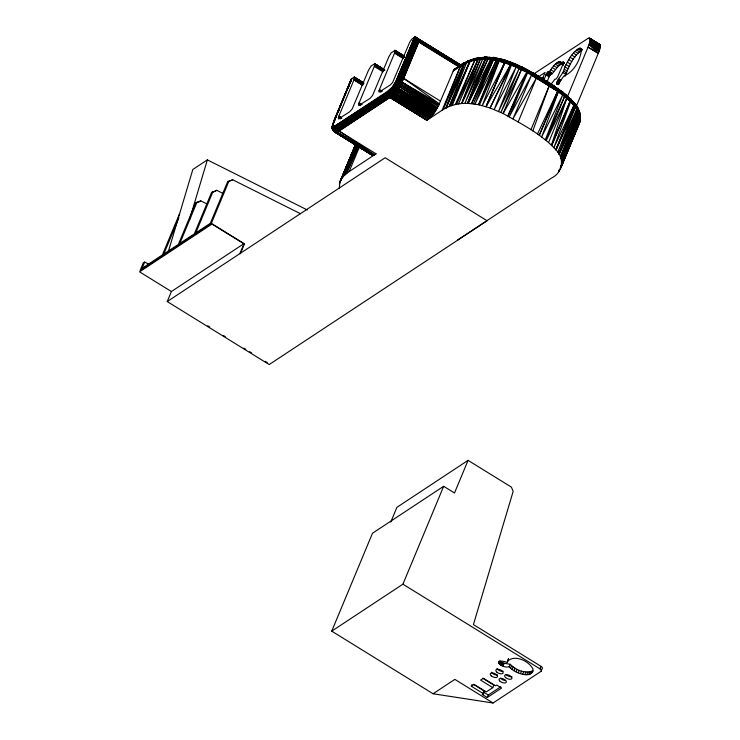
<?xml version="1.0" encoding="UTF-8"?>
<svg xmlns="http://www.w3.org/2000/svg" width="740" height="740" viewBox="0 0 740 740"><rect width="100%" height="100%" fill="white"/><g stroke="black" fill="none" stroke-linecap="round" stroke-linejoin="round"><path stroke-width="1.11" d="M351.898 78.496L334.665 119.103L333.213 123.145L333.425 125.68L334.757 125.939L336.811 124.856L387.362 92.232L336.469 125.939L336.793 128.723L339.068 130.989L376.031 153.828L373.386 155.169L371.97 155.095L335.211 132.358C329.541 129.417 333.768 122.822 335.183 118.65L351.352 79.032L333.592 122.618L351.898 78.496L354.386 77.154L364.117 83.176M332.575 125.328L332.26 126.374L333.213 123.145L332.473 125.689L332.871 130.194L332.315 126.031L332.177 127.659L333.389 129.861M573.916 103.618L575.554 104.534L575.655 106.486L556.036 149.961C564.814 158.138 562.659 172.781 551.726 177.933L457.653 239.991M332.177 127.659L333.296 124.672L332.778 124.968L333.305 126.984L336.469 125.939L387.27 92.667L391.608 88.856L395.021 84.12L398.814 76.951L415.177 37L416.944 38.184L418.794 41.958L458.745 66.646L418.794 41.958L403.651 78.357C400.562 85.572 396.566 92.907 389.915 97.43L339.068 130.989L335.914 132.432L333.028 130.444L332.667 129.713L334.184 129.953L336.793 128.723L387.658 95.219L392.487 90.798L396.677 84.98L400.692 77.034L416.944 38.184L461.057 65.444M578.31 110.612L579.513 111.888L579.568 113.729L561.142 159.044L579.614 116.328C580.845 111.953 576.608 107.689 574.305 104.266C562.687 91.177 546.814 83.01 531.958 74.25C513.421 63.76 490.787 53.474 469.447 61.799L451.187 105.737L469.752 61.716L474.183 59.413C494.524 54.973 514.763 64.084 532.088 73.88C544.844 82.806 559.81 89.3 570.031 101.408C575.998 107.152 582.685 116.041 578.846 124.672L560.976 167.582L579.457 122.618L561.54 165.473L579.883 121.184L579.901 116.18C574.619 92.528 544.492 83.666 527.222 70.781C510.221 61.772 489.908 53.937 470.631 60.208L449.217 106.458L443.223 109.502L426.869 120.269L389.841 97.384L387.964 95.701L387.214 93.721L387.658 91.307L392.071 87.32L395.826 81.409L415.02 37.028L398.324 77.09L394.818 84.027L391.58 88.532L387.307 92.398L335.192 126.947L333.13 127.447L332.5 126.133M531.403 73.01L532.106 72.446L558.931 89.558L558.691 91.048L557.562 91.353L539.257 135.281L558.691 91.048L553.779 88.874L527.574 72.825L526.982 71.466L527.315 69.745L516.992 64.685L522.227 67.617L503.126 113.534C521.672 124.043 541.504 133.977 556.036 149.961L574.166 105.857L574.332 103.267L573.269 102.083M557.914 89.096L563.057 92.371L563.01 94.239L564.565 96.589L570.762 101.491C575.489 106.024 581.039 112.138 580.197 119.196L579.855 114.608M553.779 88.874L554.269 86.117L532.106 72.446L531.561 75.147L536.463 77.922C530.839 72.4 522.44 71.595 516.261 66.683L517.01 64.685M332.519 126.004L332.325 128.371M335.285 129.056L387.603 95.09L336.793 128.723L333.481 129.657L332.353 128.982L334.387 131.757L339.003 130.934L337.745 131.72L335.627 129.815L335.1 127.826L335.673 125.532L334.212 126.947L333.925 128.742L335.914 132.432L333.777 130.434L333.407 129.25L333.925 128.742L336.441 127.752L387.316 94.332L392.061 90.16L396.048 84.628L398.832 79.263L416.204 37.398L399.175 76.904L415.519 37.046L461.788 65.629M466.394 62.326L462.537 64.047L453.657 70.087L438.228 106.357L433.631 113.757L428.617 118.992L390.914 96.08L388.704 93.333L389.101 90.252M565.934 95.312L570.771 99.049L570.762 101.491L573.87 105.543L555.879 149.776L574.166 105.857L575.655 106.486C570.836 100.686 565.397 94.905 558.33 91.927L541.643 136.965L562.622 95.136L545.343 139.768L564.565 96.589L557.562 91.353L536.435 77.996L537.092 75.73L549.82 83.787L526.862 69.912L527.315 69.745M384.541 69.81L374.718 63.733L371.175 65.953L368.539 70.152L352.194 108.974L349.659 111.823L338.374 118.955L338.763 116.374L353.961 79.865L354.386 77.154L363.22 82.63M403.892 55.787L395.058 50.311L391.146 52.91L388.879 56.73L372.525 95.552L370 98.401L358.706 105.533L359.094 102.953L374.301 66.443L374.718 63.733L384.763 70.041M387.362 92.232L336.783 124.931L335.303 126.494L335.793 125.476L387.658 91.307L388.63 91.298L390.248 89.263L390.257 92.01L392.579 94.665L430.005 117.799L393.689 94.341L391.516 91.834L391.127 91.159L395.761 84.48L399.748 76.895L403.651 78.357L440.605 101.195M580.438 117.919L579.744 122.202L580.252 116.818M580.105 115.033L579.078 112.462M332.223 128.02L332.306 127.058M332.473 128.714L332.556 127.715L332.389 128.547M333.305 128.667L333.592 131.128M532.791 130.971L549.727 84.332L549.746 83.259L547.165 82.186M339.91 181.901L355.533 144.79L339.91 181.901L339.272 188.274M460.881 66.1L417.693 39.442L401.875 77.422L399.97 84.795L397.343 90.021L433.631 113.757L395.845 90.243L388.907 96.709L336.839 131.184L337.052 132.099L373.386 155.169L335.803 132.423C332.806 131.868 332.26 128.205 333.675 125.939L332.519 129.472M401.875 77.422L396.205 88.088L389.786 95.127L337.523 129.74L336.182 131.498L374.56 154.688L339.068 130.989L389.841 97.384L396.178 91.557L397.454 88.911L398.361 88.541L435.314 111.37L398.481 88.356L435.98 110.343L399.064 86.386L394.818 84.027L394.198 84.351L394.05 85.257L398.361 88.541L434.805 112.138L397.917 89.198L434.297 112.85L396.224 89.309L393.245 86.441L394.05 85.257M556.545 83.694C558.062 77.441 564.047 73.417 564.925 66.831C568.524 59.838 572.473 51.328 580.095 48.1L581.409 48.877C580.974 59.256 573.824 72.187 563.991 75.906L558.663 83.176L557.137 84.342L556.545 83.694L558.08 84.638M394.92 83.121L394.818 84.027L396.15 81.613L400.312 83.028L400.608 84.767L437.035 108.567L396.871 83.195L397.278 81.724L396.048 84.628M333.055 129.546L334.036 131.433L338.05 130.249L389.046 96.811L392.219 95.691L428.617 118.992L427.147 120.084L391.395 96.32L338.199 130.36L389.046 96.811C395.724 92.334 399.73 84.906 402.542 77.737L418.757 41.856L403.651 78.357L439.43 103.877L401.015 81.622L418.128 40.358L460.058 66.249M396.871 89.734L396.742 90.807L433.141 114.376L395.262 90.992L392.579 88.116L393.245 86.441M351.482 78.856L350.862 81.77M579.809 118.446L580.058 114.913M580.28 117.133L561.605 161.209L579.614 116.328L580.28 117.133L579.975 120.518L578.902 123.229M577.468 126.892L579.947 121.323M564.944 76.377C568.847 66.951 572.871 55.935 582.14 50.227L579.078 48.34M507.261 662.374L508.537 658.711L507.261 662.374C492.479 657.435 500.397 668.886 509.176 666.786C513.412 672.17 532.171 680.504 532.985 669.034C528.906 660.949 514.781 654.206 507.492 661.218M332.26 126.716L335.183 118.65M404.114 56.018L394.882 50.302L395.012 52.031L379.435 89.531L379.046 92.112L390.341 84.98L392.57 82.612L409.655 42.337L411.847 39.109L414.816 37.056L461.436 65.508M576.941 108.327C575.128 101.667 580.067 111.13 578.504 112.841L559.237 154.605L577.626 111.037L558.811 153.929L576.562 109.215L557.803 152.31L575.239 107.365L576.941 108.327L577.126 110.01L558.811 153.929M417.749 38.859L414.816 37.056L397.26 79.319L395.826 81.409M393.689 94.341L430.652 117.151L393.995 94.017L431.309 116.504L393.736 92.028L392.487 90.798L395.114 86.127L392.256 90.474L387.436 94.72L336.589 128.27L333.407 129.25L332.306 128.797L332.871 130.194M332.713 125.735L333.296 125.245L332.315 127.613L332.926 128.344L336.367 127.206L388.611 92.944L391.904 89.836L391.58 88.532L392.404 87.542M460.252 65.268L417.305 38.73L401.219 77.182C398.629 84.369 394.439 91.39 388.056 95.812L337.125 129.25L387.964 95.701C393.81 90.817 398.499 84.36 400.692 77.034L394.365 87.847M168.11 252.321L192.835 169.46L207.357 159.877L307.341 209.984M189.56 219.53L207.357 159.877M335.174 128.658L387.251 93.934L336.376 127.271L387.214 93.721L391.775 89.512L398.166 79.199L415.464 37.037M333.712 122.886L334.591 119.233M570.762 101.491L564.565 96.589L546.259 140.517L566.701 98.475L551.457 145.049L570.031 101.408L551.735 145.327L570.54 101.954L553.927 147.547L574.083 105.089M423.632 42.55L414.816 37.056L396.844 79.273L398.49 79.217L415.861 37.176M566.97 97.995L566.914 95.506M332.796 124.015L334.258 120.999M333.093 125.476L333.333 123.377M332.935 125.18L333.453 123.654M392.579 94.665L392.219 95.691L429.182 118.502L393.051 94.924L393.532 93.74L394.984 92.972L432.549 115.116L396.178 91.557M397.546 79.254L415.177 37L461.298 65.555M455.359 104.497L474.729 60.338L456.469 104.284L477.874 59.884L461.668 103.498L455.359 104.497L449.217 106.458L466.413 63.104L446.202 107.827L464.285 64.01C470.205 59.459 478.179 58.738 485.421 58.553C489.658 55.694 483.424 56.573 482.693 58.978L470.15 60.856L452.269 105.348M333.527 122.359L351.232 79.199M490.574 57.896L489.288 57.359L488.067 58.654L468.189 103.359L461.668 103.498L480.149 59.561C494.671 58.358 508.426 64.01 521.82 68.792L519.147 68.533L502.238 61.133L498.936 61.272L479.455 104.895L497.733 60.948L499.306 60.384C500.064 56.36 508.26 62.623 499.963 59.292M498.233 58.904L497.428 58.432L496.42 59.755L478.586 104.682L468.189 103.359L490.435 59.783L471.565 103.591L491.61 59.875L493.58 59.256C497.243 56.823 491.693 56.564 490.796 58.895L487.716 59.561L467.486 103.35L485.421 58.553L485.755 59.413L467.486 103.35M579.984 120.916L577.32 126.105M577.69 126.29L579.873 121.758M345.543 170.071L346.829 166.852M348.531 162.569L349.817 159.359M350.668 157.213L355.376 145.429M576.072 106.8L599.012 51.597L600.399 46.75L600.038 44.65L589.53 38.175L588.189 38.267L533.734 73.926M398.49 79.217L401.191 80.068L397.149 87.524L393.736 92.028L396.205 88.088L394.882 87.098M511.636 62.549L490.065 107.966L478.586 104.682L497.733 60.948M395.845 90.243L396.205 88.088L393.375 91.723L394.67 90.558M574.277 134.301L560.014 169.682L578.846 124.672L579.883 121.184L561.743 163.355L579.929 118.021L561.632 161.514L579.929 117.605M575.137 132.155L576.442 128.945L575.137 132.053M461.039 65.583L416.944 38.184L401.015 77.126L417.305 38.73L460.262 65.518M395.456 88.754L395.835 87.829L393.051 91.418L394.309 90.271M548.608 142.459L566.701 98.475M339.346 184.01L355.774 144.235M560.402 167.508L561.725 164.317M562.613 162.18L565.258 155.788M567.025 151.534L568.348 148.333M569.226 146.206L570.549 143.005M571.437 140.878L572.76 137.677M574.527 133.422L575.85 130.222M148.786 264.161L144.661 262.089L142.052 268.37L162.384 254.949L179.617 213.546M178.858 217.893L163.836 253.987L178.368 244.404L195.601 203.001L200.753 200.845L206.913 203.944M197.053 202.038L179.82 243.442L194.343 233.858L211.575 192.456L216.728 190.3L222.897 193.39M167.231 301.559L385.133 157.759L487.096 220.761L269.193 364.561L167.231 301.559L171.412 291.523L244.043 243.589L212.186 223.906L139.555 271.839L171.412 291.523M213.028 191.494L195.795 232.897L210.327 223.304L227.559 181.911L232.712 179.755L300.532 213.758M144.661 262.089L143.208 263.052L140.073 270.581L211.251 223.6L229.012 180.949M239.871 253.626L244.043 243.589M240.398 253.681L244.394 244.08L211.251 223.6M338.18 112.24L339.493 109.085M348.679 87.024L349.548 84.924M355.404 144.79L339.762 182.447L355.718 144.3M356.865 145.789L344.692 175.084L357.596 146.113M356.578 145.197L342.241 177.72L356.273 144.272L341.556 178.756L355.894 144.235L340.872 179.802L344.072 175.639L349.151 171.56L359.603 146.465M414.363 37.277L397.685 77.404M417.305 38.73L401.284 77.2L417.388 38.869L401.413 77.256L417.693 39.442L460.807 66.35M442.122 110.205L460.41 66.285C460.937 63.705 468.707 60.689 462.889 63.992L464.739 62.863M496.42 59.755L493.219 60.162L475.015 104.035L496.068 60.662L499.306 60.384L482.267 105.552L504.976 62.4C508.435 59.551 502.025 58.525 501.868 62.049L504.976 62.4L510.498 64.87L486.088 106.634L504.329 62.706M518.157 121.915L536.435 77.996L512.959 118.807L531.561 75.147L509.277 116.754L527.574 72.825L507.918 115.995L526.63 72.344L503.126 113.534L490.065 107.966L511.433 65.194L494.218 109.539L516.048 67.192L498.566 111.389L519.147 68.533L500.851 112.471L521.441 69.699L526.982 71.466M542.596 78.449L545.102 72.427L538.47 76.812M543.845 80.151C545.288 77.487 547.508 67.016 552.16 73.797L558.432 66.036L562.289 63.492M546.897 82.038C547.961 80.882 549.487 72.871 552.16 73.797M530.904 129.787L549.182 85.868M331.733 631.146L372.479 533.263L443.658 486.291L454.499 492.988L468.078 460.354L511.396 487.124L513.162 491.369L473.424 624.579L540.968 666.324A3.117 1.517 22.6 0 1 542.068 668.849L541.023 671.365L493.08 703L433.057 693.759L331.733 631.146L402.921 584.174L443.658 486.291M567.645 96.237L589.031 44.724L590.252 39.923L589.614 38.193L599.715 44.502M390.766 522.07L396.899 507.335L468.078 460.354M560.374 167.592L561.679 164.456M563.408 160.275L564.712 157.139M565.582 155.049L566.886 151.913M567.756 149.822L569.06 146.687M570.79 142.506L572.094 139.37M572.963 137.279L574.268 134.144M473.313 684.287L484.561 691.243L483.516 693.759L471.325 686.221L472.028 684.546M482.573 678.173L493.83 685.129L492.785 687.645L480.593 680.106L483.368 678.275L495.569 685.804L496.725 685.046L501.6 688.052L487.244 697.533L482.36 694.518L483.063 692.844M498.594 662.744L499.287 661.07M498.704 663.114L499.398 661.44M498.917 663.512L499.963 660.996L502.941 663.031L510.221 664.279C515.697 669.913 524.901 674.131 532.578 670.856L531.533 673.372M499.241 663.9L500.286 661.394M499.648 664.289L500.693 661.782M500.129 664.659L501.174 662.152M500.684 665.001L501.729 662.494M487.244 697.533L488.28 695.027L500.73 686.812M501.276 665.297L502.321 662.79M501.896 665.547L502.941 663.031M502.525 665.732L503.57 663.225M503.145 665.861L504.19 663.355M509.176 666.786L510.221 664.279M510.507 668.192L511.553 665.676M512.135 669.534L513.181 667.027M514.004 670.792L515.049 668.276M516.058 671.911L517.103 669.404M518.231 672.873L519.277 670.357M520.47 673.631L521.515 671.125M522.708 674.186L523.754 671.67M524.863 674.501L525.909 671.994M526.88 674.575L527.925 672.068M528.702 674.408L529.748 671.902M530.265 674.001L531.311 671.495M532.458 672.53L533.152 670.856M541.023 671.365A3.117 1.517 22.6 0 0 539.923 668.831L540.968 666.324M334.397 119.862L350.936 79.985M332.982 126.762L333.425 125.68L332.778 126.346M415.519 37.046L397.852 79.217L391.673 89.189L387.205 93.12L336.367 126.669L333.971 127.872L332.417 127.206M417.693 39.442L400.349 79.698M579.013 113.877L560.346 156.843L578.504 112.841L579.568 113.729L560.689 157.796L579.189 114.608L580.021 115.449M558.432 172.004L559.301 169.913M564.093 158.416L565.406 155.28M571.502 140.637L572.806 137.501M350.853 80.512L333.5 122.109L334.415 120.047M356.856 145.197L344.072 175.639L357.106 144.911M357.882 146.326L346.385 173.567L358.826 146.428M395.105 88.495L395.493 87.579L392.755 91.103L393.985 89.975M397.852 79.217L398.814 76.951L399.748 76.895M418.128 40.358L458.92 66.064L418.128 40.358L402.264 77.608L417.943 39.914L459.966 65.999L417.943 39.914L400.766 79.874M399.794 76.895L416.555 37.722L399.193 79.328M416.944 38.184L398.832 79.263M394.79 88.227L395.179 87.339L394.494 87.977M399.563 79.421L400.618 77.016M458.486 103.887L477.874 59.884M493.219 60.162L473.341 103.822L491.61 59.875L490.796 58.895M537.471 134.032L557.562 91.353M371.739 154.827L334.175 131.517L335.34 132.136L336.469 130.86M398.166 79.199L399.276 76.895M473.739 60.153L478.003 59.367L479.659 57.674L481.444 58.192M399.952 79.55L401.219 77.182M334.757 125.939L334.212 126.947L334.647 125.957L333.305 126.984L334.064 126.05M577.385 127.03L578.662 124.931M394.133 92.334L396.224 89.309L397.454 88.911M577.727 126.142L578.791 124.487M390.026 90.114L391.58 88.532M453.139 71.077L467.773 61.096L472.731 59.524M470.178 61.059L468.069 60.948L463.656 63.733L464.285 64.01L469.447 61.799L466.746 62.197M563.649 65.24L561.355 63.816L563.362 61.873L563.455 63.122L557.673 76.904L555.777 79.309L555 79.078L550.791 84.656M549.099 71.909C552.105 68.061 554.963 62.539 560.134 61.55L561.355 63.816M396.279 90.53L394.559 92.63M474.183 59.413L475.487 58.442L479.659 57.674M521.607 67.747L522.292 67.294M336.46 127.807L388.611 92.944M470.631 60.208L475.487 58.442L477.087 58.728M399.064 86.386L400.433 85.082L436.397 109.64L399.452 86.802L398.018 88.069M332.824 130.083L334.36 130.333L336.793 128.723L335.433 129.435M393.68 89.688L392.487 90.798L393.412 89.401M335.1 127.826L387.214 93.517L335.118 128.251M395.826 89.031L397.01 88.633M333.028 130.444L335.868 130.175L389.49 94.785M454.351 69.329L465.183 62.854M426.869 120.269L389.841 97.384M338.05 130.249L388.676 96.487L337.523 129.74L333.721 131.091M199.301 201.807L200.753 200.845M215.275 191.262L216.728 190.3M232.712 179.755L227.559 181.911M453.657 70.087L461.344 64.769L468.707 60.791M454.48 69.218L464.776 62.863M459.873 66.378L461.686 65.185M349.151 171.56L376.031 153.828M541.532 78.699L543.428 77.45M433.057 693.759L454.85 679.376L493.08 703M471.325 686.221L474.109 684.389L486.3 691.918L492.785 687.645M484.561 691.243L483.405 692.011L488.28 695.027M482.36 694.518L483.516 693.759M336.145 130.518L390.119 95.451M464.147 63.076L461.085 65.092L471.898 59.848M387.298 94.248L388.704 93.333M387.964 95.701L336.968 129.01L389.231 94.433M388.361 96.191L337.209 129.361L389.786 95.127M463.888 63.381L460.928 65.296L465.432 62.882M335.118 127.391L388.555 92.546M464.702 62.623L461.908 64.325L465.331 62.364M462.149 64.186L465.007 62.465M388.907 96.709L390.498 95.775M463 63.973L465.016 62.854M387.307 92.398L388.565 91.723M466.024 62.29L469.058 60.782M400.312 83.028L401.894 82.26L438.829 105.108L401.015 81.622M390.137 91.64L391.127 91.159M332.907 129.195L333.925 128.742L332.26 128.02M335.627 129.815L337.079 129.204M388.537 92.139L335.192 126.947M388.842 93.712L336.478 127.881L389.018 94.082M467.495 61.3L472.065 59.468M467.227 61.55L471.556 59.801M484.006 57.378L485.005 57.331M485.755 59.413L488.067 58.654M211.575 192.456L214.35 191.558M195.601 203.001L198.376 202.103M335.868 130.175L337.477 129.703M527.019 69.81L554.463 86.515L531.653 72.594M471.158 59.764L476.098 58.405M470.89 59.968L476.412 58.46M470.381 60.504L476.745 58.571M398.324 77.09L398.814 76.951M491.952 57.59L493.08 58.118L478.891 58.09M474.932 58.682L480.223 57.646M474.664 58.876L480.51 57.702M536.666 75.276L531.829 72.501L554.436 86.349L549.626 83.167L558.95 89.781M562.048 92.149L562.918 92.25M479.4 57.757L484.746 57.267M479.141 57.905L492.886 57.905M599.067 44.437L600.038 44.65L589.937 38.489L600.325 45.094L590.159 38.98L600.353 45.279L590.215 39.127L600.445 45.806L590.243 39.738L600.436 46.047L590.252 39.923L600.399 46.75L590.15 40.756L600.344 47.055L590.104 41.089L600.168 47.989L589.854 42.087L599.715 49.608L589.706 42.68L599.52 50.163L589.317 43.873L599.012 51.597L589.031 44.724L598.355 53.243L588.069 47.166L598.272 53.465M399.97 84.795L437.553 107.605L401.219 83.583L438.228 106.357L401.894 82.26L401.635 80.299L403.578 78.311L402.523 80.864L401.191 80.068M484.247 57.285L487.17 57.239M455.738 68.765L456.238 68.783M486.707 57.267L489.714 57.341M486.485 57.35L492.701 57.739M569.495 98.596L570.771 99.049M489.288 57.359L492.516 57.627M478.003 59.367L480.149 59.561L461.871 103.489L482.554 59.496L464.896 103.323L485.052 59.431L482.693 58.978M492.137 57.553L494.995 57.914M491.758 57.683L494.616 58.127M491.563 57.822L497.363 58.756M491.379 58.016C514.799 60.828 534.817 74.814 554.473 86.728L531.977 72.455M577.126 110.01L578.023 110.158L577.672 107.864L579.013 110.806M494.829 57.905L497.854 58.442M494.662 57.951L497.983 58.553M494.487 58.044L498.113 58.701M497.576 58.386L500.878 59.487L497.113 58.673M497.428 58.432L500.795 59.283M497.271 58.525L503.524 59.986M500.24 59.043L503.459 59.848M335.544 131.72L373.978 154.928L336.182 131.498M503.2 59.727L506.206 60.662M503.089 59.783L506.243 60.791M502.849 60.033L511.377 62.854L522.227 67.617M511.636 62.484L506.03 60.56L511.618 62.66M505.836 60.726L516.946 64.944M511.58 62.493L517.01 64.722M511.525 62.567L516.992 64.815M510.693 64.389L516.261 66.683M554.177 87.977L549.21 85.803L536.759 77.136L549.505 85.017L536.824 76.988M516.816 64.972L522.274 67.433M522.144 67.164L527.389 69.921M522.052 67.238L527.389 70.069M527.361 70.263L521.931 67.368L523.754 68.524M532.088 73.88L549.792 84.027L537.064 76.063L554.445 86.987L563.242 93.222L571.077 100.011M577.172 107.439L575.84 105.543M554.39 87.274L532.254 73.269M527.241 69.727L554.436 86.349M527.139 69.745L549.838 83.629M554.445 86.987L532.18 73.556M532.301 73.029L537.092 75.73L532.301 72.668M543.382 80.013L545.269 81.104M549.561 84.869L554.297 87.607M594.895 42.217L596.801 43.336M599.52 44.409L588.883 38.119L593.351 41.005M537.009 75.406L532.199 72.483L549.561 83.158M558.885 89.383L536.389 75.35L539.312 77.182M335.34 132.136L337.421 133.256M339.364 134.43L342.278 136.197M345.192 137.964L347.134 139.148M349.067 140.322L351.981 142.089M358.78 146.215L361.694 147.982M532.319 72.835L537.092 75.73M334.341 131.766L372.183 155.169M335.618 132.377L349.197 140.674M351.13 141.858L358.891 146.594M360.833 147.778L364.709 150.146M366.651 151.33L371.572 154.614M389.915 97.43L427.017 120.167L390.054 97.338M420.671 40.654L423.595 42.458M425.537 43.66L439.19 52.068M441.132 53.271L460.632 65.287M404.123 56.499L395.262 51.097M384.032 69.81L374.856 63.834L384.689 70.198M374.93 64.473L383.792 69.921M362.711 82.63L353.924 77.219L363.377 83.019M354.617 77.608L363.47 83.056M354.599 77.894L363.451 83.343M335.257 132.368L372.516 155.271L335.803 132.423M580.095 48.1L582.389 49.515M577.866 48.997L580.918 50.884M576.488 50.033L579.54 51.93M574.98 51.439L578.042 53.326M573.398 53.16L576.46 55.047M571.789 55.148L574.851 57.035M570.198 57.341L573.26 59.237M568.672 59.681L571.733 61.568M567.256 62.086L570.318 63.982M562.983 62.003L564.509 62.946M562.742 62.169L564.278 63.113M562.483 62.4L564.01 63.344M565.998 64.5L569.06 66.387M562.206 62.687L563.732 63.64M560.134 61.55L561.669 62.493M561.919 63.03L563.445 63.973M559.227 61.605L561.521 63.02M561.632 63.409L563.159 64.352M558.108 62.058L561.17 63.955M564.925 66.831L567.987 68.728M556.813 62.919L559.875 64.806M564.084 69.024L567.136 70.92M555.37 64.149L558.432 66.036M563.482 71.012L566.544 72.899M553.835 65.712L556.896 67.599M563.149 72.733L566.211 74.62M552.244 67.562L555.305 69.449M550.653 69.653L553.714 71.54M548.747 71.466L552.142 73.584M548.553 71.54L551.605 73.427M548.322 71.678L551.383 73.565M548.072 71.882L551.124 73.769M547.794 72.15L550.856 74.037M558.728 78.875L561.022 80.29M547.517 72.465L550.569 74.361M558.284 79.513L560.578 80.938M547.221 72.835L550.283 74.722M546.943 73.232L550.005 75.119M557.877 80.188L560.171 81.603M546.675 73.649L549.737 75.535M557.498 80.864L559.791 82.288M546.425 74.083L549.487 75.97M546.203 74.509L549.265 76.396M557.174 81.529L559.468 82.954M546.018 74.925L549.08 76.812M556.915 82.168L559.209 83.583M556.711 82.751L559.005 84.166M556.591 83.259L558.127 84.212M537.064 75.526L549.811 83.407M403.947 56.869L395.188 51.449L404.891 57.563M395.012 52.031L403.744 57.526M374.551 63.723L384.661 69.995M383.616 70.291L374.847 64.87L383.588 70.374M374.68 65.434L383.413 70.938M374.301 66.443L383.061 71.854M379.49 89.41L382.367 91.316M379.111 90.409L381.045 91.658M378.936 90.974L380.887 92.186M354.21 77.145L363.349 82.815M363.275 83.713L354.516 78.292L363.248 83.796M354.34 78.866L363.1 84.286M362.72 85.276L353.961 79.865L362.72 85.276M359.15 102.832L362.036 104.729L359.122 102.906M358.771 103.831L360.704 105.08M358.604 104.395L360.556 105.607M338.809 116.254L341.704 118.132L338.763 116.374M338.43 117.253L340.382 118.456M338.272 117.79L340.224 119.001M335.488 132.09L372.895 155.224M207.755 325.813L209.707 327.015M223.351 335.451L225.293 336.654M243.811 348.096L245.763 349.299M249.657 351.704L251.609 352.915M265.253 361.342L267.205 362.545M402.921 584.174L539.923 668.831M541.255 78.403L558.931 89.558M426.564 44.382L429.505 46.204M432.438 48.035L435.379 49.867M437.34 51.088L441.253 53.53M443.214 54.751L447.127 57.193M449.088 58.414L451.039 59.635M453.981 61.466L456.913 63.298M549.432 83.148L553.982 86.053M595.145 42.162L596.93 43.318M558.367 89.041L563.149 92.528M558.154 89.05L563.214 92.722M558.737 89.707L563.242 92.953M549.848 83.898L552.234 85.766M562.752 92.176L567.182 95.812M562.557 92.13L567.265 96.024M562.317 92.121L567.303 96.265M566.498 95.34L571.002 99.465M566.239 95.312L574.332 103.267M578.957 110.464L578.291 109.363L578.93 111.056M570.596 98.892L574.148 102.749M570.124 98.679L574.259 102.99M569.828 98.624L575.794 105.376M573.787 102.361L575.554 104.534M573.546 102.203L575.757 105.071M572.945 101.991L574.296 103.702M334.813 120.814L334.499 120.324M575.174 104.109L576.932 106.597M574.924 103.942L577.024 106.884M574.629 103.813L577.061 107.208M392.256 90.474L391.904 89.836M576.627 106.098L577.995 108.392M576.404 105.885L578.144 109.02M333.148 130.388L333.777 131.202M332.26 128.409L332.51 128.927M578.523 109.603L579.67 112.554M333.12 130.545L332.787 129.222M579.513 111.888L580.123 114.265M579.17 111.305L580.141 114.635M332.824 124.884L332.76 124.302M580.067 113.914L580.391 116.319M579.809 113.266L580.354 116.717M332.667 129.056L332.75 129.879M332.186 127.289L332.408 129.167M580.373 115.93L580.401 118.326M580.206 115.227L580.327 118.752M505.587 680.476A3.894 1.896 22.6 0 1 500.573 678.219M511.941 676.693A3.894 1.896 22.6 0 1 506.169 674.529M503.145 671.254A3.894 1.896 22.6 0 1 497.002 668.498M497.558 674.945A3.894 1.896 22.6 0 1 491.406 672.188M460.41 66.285L443.223 109.502L463.277 64.602L446.017 107.938L464.285 64.01L460.41 66.285M559.523 169.636L558.635 171.773L559.505 169.682M504.782 62.863L486.041 106.625L504.782 62.863M404.142 56.212L394.605 50.376L404.049 56.175M403.402 58.432L394.633 53.021L403.393 58.432M431.947 115.792L394.984 92.972L431.947 115.792M341.695 118.15L338.781 116.328L341.695 118.159M505.707 677.637A3.894 1.896 22.6 0 0 511.84 678.58A3.894 1.896 22.6 0 0 507.316 674.751A3.894 1.896 22.6 0 0 505.707 677.637M496.919 672.198A3.894 1.896 22.6 0 0 503.043 673.141A3.894 1.896 22.6 0 0 498.529 669.312A3.894 1.896 22.6 0 0 496.919 672.198M500.12 681.327A3.894 1.896 22.6 0 0 506.243 682.271A3.894 1.896 22.6 0 0 501.729 678.441A3.894 1.896 22.6 0 0 500.12 681.327M491.323 675.888A3.894 1.896 22.6 0 0 497.447 676.832A3.894 1.896 22.6 0 0 492.933 673.002A3.894 1.896 22.6 0 0 491.323 675.888"/></g></svg>
